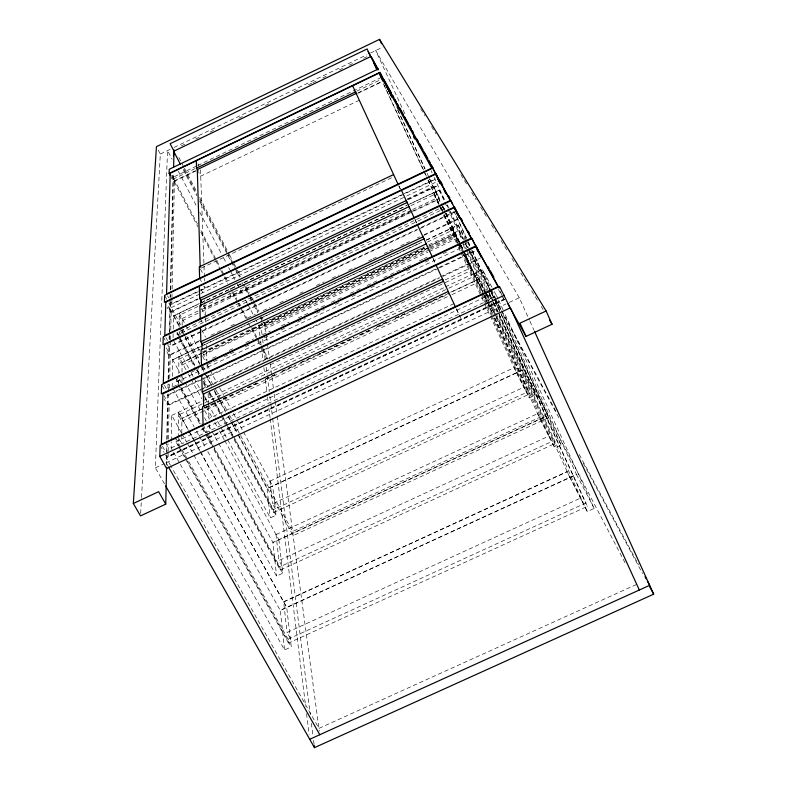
<?xml version="1.0" encoding="UTF-8"?>
<svg xmlns="http://www.w3.org/2000/svg" width="787" height="787" viewBox="0 0 787 787"><rect width="100%" height="100%" fill="white"/><g stroke="black" fill="none" stroke-linecap="round" stroke-linejoin="round"><path stroke-width="0.59" stroke-dasharray="3.94 2.95" d="M486.238 293.266L489.307 299.936L181.787 443.819L181.817 434.306M181.817 433.116L181.856 421.232L178.423 415.054L204.02 403.042M181.974 382.846L181.994 376.894M182.013 372.133L182.033 364.991L178.875 359.226L199.957 349.29M182.131 333.688L182.151 326.615M182.151 325.444L182.171 320.732L179.239 315.302L199.19 305.858M182.181 318.548L201.01 309.635M179.977 447.852L178.187 444.645L178.236 438.644M178.246 437.444L178.452 412.103L193.317 438.93M178.679 384.164L178.728 378.222M178.767 373.481L178.895 356.727L185.958 369.772M179.062 336.866L179.111 330.963M179.141 326.989L179.249 313.137L185.093 324.047M178.275 446.022L175.875 441.743L175.914 438.566L288.062 639.211L288.495 643.058L587.417 506.336L499.224 314.761M199.662 423.77L176.554 381.813L176.593 379.137L182.141 376.53M444.163 208.693L443.179 206.843L177.114 332.606L177.095 334.908L444.163 208.693L445.708 212.047M200.459 451.797L286.704 607.357L291.288 646.894L284.569 649.964L171.133 447.951L171.232 441.92M171.261 440.72L171.714 415.27L181.256 432.565M172.205 387.204L172.314 381.242M172.402 376.471L172.697 359.649L421.852 242.15M173.16 333.777L173.051 339.709L188.87 368.69M173.238 329.025L173.474 315.872L199.219 303.684L173.474 315.981M401.655 194.763L171.822 303.703L171.93 298.804M171.96 297.575L172.028 293.905M172.137 288.996L174.399 181.197L171.271 175.245M168.123 452.476L168.044 456.135L503.778 299.139L499.007 288.711M168.152 451.256L168.31 443.947M168.408 439.077L169.156 404.971L164.08 395.831M169.52 388.08L169.628 383.19M169.736 378.301L170.238 355.094L166.214 347.756M170.553 340.987L170.445 345.818L416.923 229.41M170.572 339.777L170.681 334.947M170.789 330.107L171.182 311.986L167.434 305.081M167.926 465.993L166.126 462.795L166.362 452.978M166.391 451.758L166.657 440.72M166.687 439.49L167.808 392.89M167.926 387.981L168.103 380.623M168.133 379.393L168.998 343.83M169.116 338.922L169.264 332.793M169.294 331.563L170.061 299.68M170.09 298.46L170.267 291.101M170.297 289.872L173.081 174.586M166.657 465.068L166.893 455.102M166.923 453.883L167.149 444.075M167.267 439.176L168.349 392.595M168.379 391.365L168.556 384.017M168.664 379.108L169.471 344.785M169.589 339.886L169.697 334.987M169.726 333.757L170.474 301.883M170.592 296.984L170.641 294.535M170.759 289.626L173.484 173.189M164.483 483.848L155.364 467.822L167.542 150.583L172.068 159.249M140.657 513.429L141.453 498.712M141.522 497.482L160.322 154.055L157.557 148.773M160.322 154.055L171.674 148.605M174.084 147.444L366.85 54.805M370.47 53.063L383.072 47.004M181.423 145.851L184.738 144.257M195.776 138.945L199.091 137.361M210.139 132.049L213.444 130.455M238.855 118.257L244.373 115.6M265.357 105.517L270.876 102.861M294.072 91.725L299.591 89.069M308.425 84.819L311.741 83.225M312.842 82.704L316.158 81.11M322.788 77.923L326.093 76.329M339.345 69.964L342.66 68.371M349.29 65.183L352.606 63.599M363.643 58.287L366.958 56.694M196.573 166.027L173.022 177.311L197.527 224.069M197.675 165.496L382.423 76.939M195.107 168.615L172.973 179.229L198.009 226.961M356.698 91.174L383.259 78.444M195.461 170.789L173.288 181.413L171.202 177.439M358.419 92.699L381.705 81.543M174.399 181.197L196.111 170.799M357.573 93.437L382.925 81.287M359.364 100.234L200.724 176.199L198.629 172.146M201.324 268.101L394.454 176.377M403.849 193.72L435.309 178.806M169.933 305.11L199.918 290.905M201.01 290.383L437.592 178.246M199.741 294.092L169.854 308.248L179.79 326.566M200.852 293.571L405.62 196.534M406.731 196.012L439.933 180.272M407.036 199.101L433.667 186.48L439.244 198.422L230.709 297.083M197.517 298.981L169.766 312.134L167.08 307.205M407.361 199.583L438.448 184.856M171.182 311.986L198.147 299.217M408.502 199.573L439.313 184.984M200.331 303.152L406.643 205.476M434.129 177.311L444.891 200.655L439.166 190.07L407.755 204.945L439.215 190.159M200.331 303.261L406.682 205.564M410.903 205.633L434.188 194.615M203.076 306.458L409.919 208.565M202.121 309.222L411.542 210.129M412.604 209.509L435.87 198.501M411.129 211.044L205.063 308.534L203.41 305.435M182.171 320.732L200.99 311.829M202.102 311.298L412.447 211.792M413.549 211.27L436.805 200.272L438.959 204.364M421.33 227.335L454.158 211.831M201.069 331.947L168.92 347.126L166.077 341.952M202.17 331.425L456.027 211.546M199.809 340.535L168.723 355.203L166.421 351.012M210.906 335.292L220.901 330.579M230.886 325.867L236.444 323.25M247.541 318.007L255.313 314.338M263.084 310.668L269.744 307.53M279.739 302.818L286.399 299.67M299.719 293.384L303.044 291.81M316.374 285.524L324.146 281.864M331.907 278.195L338.577 275.047M348.562 270.334L355.222 267.196M368.542 260.91L371.877 259.336M372.989 258.815L376.314 257.241M384.086 253.571L388.532 251.476M389.644 250.955L392.969 249.381M400.74 245.711L405.177 243.616M406.289 243.094L409.624 241.52M417.395 237.851L419.609 236.808M424.055 234.713L457.355 218.993M170.238 355.094L199.603 341.243M423.78 235.451L458.211 219.209M426.298 240.055L458.162 225.023L466.721 240.783M172.697 359.777L421.901 242.248M426.338 240.153L458.211 225.121M427.361 242.062L452.869 230.03L458.91 242.229M259.966 335.98L258.618 325.011L424.262 246.931M428.708 244.836L458.723 230.68L463.386 239.337M202.131 352.015L427.203 245.928M201.984 353.078L182.043 362.6L201.984 353.196M203.085 352.556L427.99 246.557M429.102 246.036L454.64 234.123L429.151 246.134M203.095 352.674L428.039 246.656M428.295 247.846L264.924 324.834L262.661 320.486M429.407 247.325L453.863 235.805M428.236 248.013L206.637 352.448L205.476 350.294M182.033 364.991L202.052 355.557M203.164 355.035L428.964 248.633M430.076 248.112L455.653 236.051M429.377 249.774L265.229 327.117L262.966 322.768M430.489 249.253L454.886 237.763L444.075 214.398M261.973 334.209L261.51 330.55L428.049 252.096M429.161 251.574L461.359 236.405L463.11 239.651M212.49 358.292L216.946 356.196M229.174 350.431L234.733 347.815M245.849 342.581L253.63 338.922M262.533 334.731L270.315 331.061M281.431 325.828L289.213 322.158M298.116 317.978L308.12 313.265M314.79 310.117L324.795 305.405M331.465 302.267L343.703 296.502M350.372 293.364L360.377 288.652M367.047 285.514L379.285 279.749M383.731 277.654L389.29 275.037M390.401 274.515L405.964 267.187M407.076 266.665L412.644 264.048M419.314 260.9L422.649 259.336M423.76 258.805L429.318 256.188M191.025 372.349L198.796 368.69M207.611 364.538L217.684 359.797M224.275 356.688L234.339 351.956M245.387 346.752L250.994 344.116M264.275 337.869L269.872 335.232M280.939 330.019L286.537 327.392M297.604 322.178L305.415 318.499M316.492 313.285L324.274 309.625M335.38 304.392L340.948 301.775M352.045 296.551L357.613 293.935M370.933 287.658L376.491 285.042M389.821 278.775L393.156 277.201M406.476 270.925L412.044 268.308M425.354 262.041L428.708 260.467M443.12 253.68L447.567 251.584M176.554 381.813L464.261 246.42L463.11 244.265L465.176 248.731M173.288 386.702L176.524 385.177M435.319 269.144L169.392 394.189L168.28 392.182M438.625 267.59L475.427 250.286M438.526 268.328L167.739 395.645L165.516 391.641M439.638 267.806L477.365 250.069M200.803 389.398L167.513 405.03L164.129 398.95M201.915 388.876L439.333 277.329M440.445 276.808L480.385 258.047M169.156 404.971L439.421 277.998M442.747 276.444L480.149 258.874M445.157 279.887L470.665 267.905L462.972 251.25M270.266 364.735L444.134 283.113M445.245 282.592L471.826 270.108L464.104 253.394M171.704 415.418L201.806 401.144M202.918 400.77L444.321 287.481M445.383 286.842L482.382 269.626M205.132 402.521L447.734 288.711M448.846 288.19L476.666 275.135L484.762 291.318M202.967 408.364L181.866 418.409L202.967 408.512M204.079 407.843L209.627 405.246M210.739 404.725L217.399 401.596M222.957 398.989L228.505 396.392M229.617 395.871L235.175 393.264M239.612 391.178L242.947 389.624M247.384 387.538L259.602 381.803M265.16 379.206L276.267 373.992M281.815 371.395L292.921 366.181M300.693 362.541L311.8 357.328M317.358 354.721L320.683 353.166M321.794 352.645L329.566 348.995M334.013 346.91L339.571 344.312M340.673 343.791L354.002 337.534M359.561 334.937L370.657 329.723M377.327 326.605L387.322 321.913M395.094 318.273L405.089 313.58M411.758 310.452L423.967 304.726M428.413 302.641L431.748 301.077M432.85 300.565L442.855 295.873M450.626 292.223L478.447 279.326L450.685 292.351M204.079 407.991L209.637 405.394M210.749 404.872L228.515 396.53M229.627 396.009L242.957 389.762M247.403 387.676L259.621 381.951M265.17 379.344L277.398 373.609M281.835 371.533L296.276 364.755M300.723 362.669L320.712 353.294M321.824 352.773L339.6 344.44M340.712 343.919L354.042 337.672M359.59 335.065L371.808 329.34M376.255 327.254L390.696 320.476M395.143 318.401L431.797 301.205M432.909 300.683L449.574 292.872M204.876 408.315L449.318 293.699M181.856 421.232L450.764 295.164M451.876 294.643L479.657 281.618M453.991 303.625L208.988 418.389L204.335 409.899M175.875 441.743L489.986 294.712L493.065 301.391M171.133 447.951L178.187 444.645M498.082 299.021L496.548 295.686L489.298 299.07L486.533 293.836M505.244 299.001L166.844 457.237L164.611 453.292M504.861 299.453L166.244 457.788L170.464 465.274M155.364 467.822L163.971 463.799M166.126 462.795L505.962 303.949M509.297 302.395L519.272 297.742L529.415 320.122M269.99 481.113L514.167 367.677M522.224 370.215L267.118 488.658L237.851 434.572M275.302 508.815L272.538 503.729L524.083 387.125L526.533 392.418M273.719 512.534L273.394 509.691L528.48 391.513L529.73 393.953L273.719 512.534L225.702 424.262M221.078 427.725L270.285 517.885L276.04 515.219L272.656 485.943M516.498 372.733L529.346 397.937L535.239 395.212L498.791 316.089M276.021 534.55L537.619 413.647M281.903 565.883L278.952 560.511L549.021 435.998L551.608 441.615M280.231 570.083L279.867 566.817L553.704 440.651L555.14 443.465L280.231 570.083L212.106 446.367M207.788 451.6L276.581 576.104L282.759 573.251L278.873 539.636M540.079 418.989L554.855 447.98L561.18 445.068L495.19 301.559M283.635 601.966L567.24 471.728M290.275 638.198L287.088 632.473L580.668 498.063L583.442 504.064M288.062 639.211L585.715 503.021L587.417 506.336M569.857 477.414L587.269 511.58L594.165 508.432L504.211 312.39M636.437 584.495L318.922 728.388L171.074 466.347M420.691 108.734L425.157 116.063M431.532 126.52L435.998 133.839M460.867 174.645L466.602 184.06M471.708 192.431L476.174 199.75M480.641 207.079L487.015 217.537M491.482 224.866L495.938 232.185M501.044 240.556L507.418 251.023M511.884 258.343L518.259 268.81M520.807 272.991L528.461 285.543M531.648 290.777L538.033 301.234M541.22 306.468L543.128 309.606M439.244 198.422L433.667 186.48M519.272 297.742L375.714 50.545L405.944 116.151M160.155 445.393L164.06 452.299M162.476 446.259L165.26 451.197M178.836 438.536L181.787 443.819M180.577 448.924L186.568 459.628M187.158 460.7L291.288 646.894M178.875 447.095L288.495 643.058M181.846 433.489L186.627 442.215M187.217 443.13L280.3 610.486L576.527 474.541L502.785 314.043M164.394 385.177L167.729 391.188M193.917 440.002L199.859 450.725M178.452 412.25L187.965 429.417M188.565 430.489L199.868 450.882M200.459 451.954L286.724 607.534M162.181 385.63L164.965 390.637M498.437 289.478L503.778 299.139M172.806 388.276L194.153 426.918M196.524 431.207L198.895 435.506M199.485 436.578L205.417 447.311M179.269 379.118L181.974 384.046M203.085 424.754L206.912 431.709M207.453 432.702L209.637 436.677L209.558 434.237M176.593 379.137L178.954 383.426M181.305 387.716L201.374 424.183M201.964 425.255L206.096 432.761M206.686 433.834L212.588 444.557M213.179 445.629L279.867 566.817M180.449 387.391L200.557 423.918M202.928 428.217L207.06 435.732M207.65 436.805L213.572 447.547M214.162 448.629L282.759 573.251M202.033 428.069L204.994 433.45M205.584 434.532L211.516 445.285M188.309 373.943L190.661 378.38M191.251 379.324L201.836 398.822M206.538 407.302L212.421 418.192M214.772 422.363L217.133 426.8M219.475 430.971L224.187 439.717M224.767 440.651L278.883 539.793M165.909 337.534L167.611 340.643M163.243 336.767L165.516 340.909M172.697 359.649L179.77 372.684M182.131 376.855L184.492 381.154M185.083 382.226L201.59 412.457M204.541 417.7L206.312 421.055M208.663 425.226L218.107 442.56M218.688 443.494L272.951 542.538L546.217 416.313L498.574 312.823M204.472 396.136L207.886 402.393M191.211 372.979L193.553 377.278M194.143 378.35L200.587 390.155M204.679 397.671L207.611 403.033M208.201 404.105L215.225 416.992M217.566 421.281L220.498 426.652M447.213 204.886L449.505 209.096M467.291 241.825L470.124 247.049M492.013 287.344L482.323 269.508L491.088 288.554M494.275 291.515L496.548 295.686M173.474 315.872L179.328 326.772M179.908 327.854L182.84 333.245M185.181 337.456L199.809 364.548M200.4 365.512L203.912 372.103M204.492 373.058L211.516 386.132M214.438 391.405L225.564 412.034M227.896 416.225L230.247 420.661M230.827 421.616L237.271 433.617M179.102 331.661L180.607 334.445M203.42 378.616L207.857 386.781M177.114 332.606L178.875 335.842M179.466 336.925L195.314 366.083M197.665 370.402L199.426 373.638M203.538 381.193L207.06 387.676M209.401 391.995L213.513 399.55M214.103 400.632L221.737 414.67M222.318 415.752L232.893 435.191M233.473 436.264L273.394 509.691M180.233 339.02L194.832 365.876M197.173 370.175L199.505 374.474M203.597 381.99L206.519 387.361M209.44 392.743L214.113 401.331M214.694 402.403L221.127 414.228M223.459 418.527L226.971 424.97M227.551 426.042L233.975 437.867M234.565 438.939L276.04 515.219M178.265 337.062L198.757 374.74M203.44 383.348L206.371 388.739M208.712 393.038L212.224 399.501M214.566 403.81L225.112 423.18M185.673 325.021L188.595 330.53M190.926 334.741L199.691 351.051M202.603 356.334L204.945 360.771M207.276 364.981L209.617 369.418M210.188 370.382L216.622 382.374M219.534 387.657L223.626 395.34M224.206 396.304L231.221 409.388M233.542 413.578L236.474 419.107M237.044 420.061L242.898 430.991M243.468 431.945L272.666 486.081M167.601 295.892L168.654 297.84M170.769 301.746L171.822 303.703M165.172 296.325L166.755 299.257M168.871 303.162L182.2 327.756M182.781 328.828L184.532 332.065M186.873 336.374L199.721 360.092M203.223 366.565L205.555 370.874M207.896 375.192L213.149 384.892M215.49 389.201L220.744 398.901M221.324 399.983L227.168 410.765M229.499 415.074L233.591 422.619M234.172 423.701L240.015 434.483M240.596 435.555L292.577 531.51L547.122 413.913L500.001 311.445M201.472 365.188L204.748 371.238M182.122 330.884L184.463 335.193M185.043 336.265L199.652 363.21M201.984 367.519L205.496 373.982M206.076 375.065L211.919 385.837M214.261 390.145L219.514 399.845M220.094 400.917L225.938 411.699M228.279 416.008L293.128 535.613L548.972 417.464L501.368 313.905M463.966 240.419L468.039 247.984M470.37 252.312L490.163 289.065M490.744 290.147L494.816 297.722M495.397 298.804L501.221 309.616M501.801 310.698L555.937 411.247M579.222 454.502L638.601 564.781M202.662 352.999L206.932 360.908L206.292 342.925M465.432 243.97L467.753 248.289M468.334 249.371L489.829 289.37M490.409 290.452L494.482 298.017M495.062 299.09L500.866 309.901M501.447 310.983L558.967 417.986M583.374 463.386L642.635 573.634M200.223 318.705L203.007 323.91M201.59 329.723L205.555 337.102M201.423 308.543L204.777 314.839M488.629 292.154L489.986 294.712M200.921 289.203L203.567 294.161M199.603 278.254L201.688 282.179M203.774 286.104L204.817 288.062L204.728 285.632M438.998 203.744L433.263 192.874L441.537 210.719M460.169 243.872L451.807 228.023L540.138 419.117M460.729 244.914L463.494 250.168M485.982 292.784L475.407 272.745L484.133 291.662M200.419 269.016L203.351 274.545M439.5 205.397L442.205 210.523M459.451 243.252L462.697 249.42M485.333 292.39L489.307 299.936M457.798 243.321L443.937 214.654M458.368 244.403L461.212 249.843M463.484 254.181L482.834 291.141M485.107 295.489L487.96 300.919M488.52 302.001L494.787 313.964M495.348 315.046L625.665 563.925M172.353 175.167L173.386 177.134M200.951 230.591L219.76 266.478M222.042 270.826L228.309 282.789M232.873 291.495L236.857 299.099M239.14 303.448L240.281 305.622M242.563 309.98L247.118 318.676M251.683 327.372L256.808 337.161M257.379 338.253L260.802 344.775M261.373 345.857L268.21 358.911M200.852 232.381L215.077 259.503M215.648 260.595L220.193 269.272M220.763 270.354L223.606 275.784M224.177 276.867L227.591 283.379M229.863 287.717L231.575 290.964M232.145 292.056L237.261 301.815M237.831 302.906L246.37 319.178M248.643 323.516L250.915 327.854M251.486 328.936L257.182 339.787M257.743 340.869L260.025 345.208M262.297 349.546L267.423 359.315M178.295 171.173L196.957 206.922M199.79 212.342L221.285 253.503M223.547 257.841L226.371 263.261M228.633 267.59L229.765 269.754M230.335 270.836L234.86 279.503M237.123 283.841L243.34 295.755M245.603 300.093L247.305 303.339M247.866 304.421L253.522 315.262M255.785 319.591L256.916 321.755M258.618 325.011L261.51 330.55M535.239 395.212L522.165 370.097L267.108 488.52L270.285 517.885M561.18 445.068L546.148 416.185L272.932 542.381L276.581 576.104M594.165 508.432L576.448 474.394L280.28 610.309L284.569 649.964M178.816 157.37L183.892 167.129M184.453 168.211L196.868 192.067M199.691 197.498L229.027 253.886M229.588 254.968L233.542 262.563M234.103 263.645L236.926 269.065M237.487 270.148L240.871 276.66M245.957 286.419L249.341 292.921M251.594 297.26L254.417 302.68M254.978 303.772L258.933 311.357M261.746 316.777L262.878 318.951M183.892 169.156L196.927 194.202M199.76 199.642L226.961 251.899M227.522 252.981L232.057 261.697M232.627 262.779L234.89 267.137M235.461 268.229L239.986 276.935M243.96 284.56L249.056 294.358M249.627 295.44L252.46 300.89M253.02 301.972L258.687 312.862M260.959 317.22L262.091 319.394M183.263 169.707L196.829 195.756M199.652 201.187L227.354 254.378M227.915 255.47L235.264 269.577M235.834 270.669L239.228 277.181M242.052 282.602L249.4 296.719M249.961 297.801L251.663 301.057M253.926 305.405L257.88 313M260.143 317.348L262.405 321.686M197.871 163.735L198.904 165.723M514.108 367.568L524.083 387.125M537.551 413.519L549.021 435.998M580.668 498.063L567.161 471.58L283.615 601.78L287.088 632.473M415.093 219.75L416.618 222.977M398.95 186.135L400.376 189.175M433.116 258.687L435.083 262.868M456.263 308.72L461.133 319.079M414.916 219.229L416.795 223.292M433.037 258.382L435.044 262.701M456.519 309.104L460.12 316.866M439.166 190.07L444.34 201.275M444.803 202.298L447.41 207.945M447.882 208.968L462.274 240.173M462.736 241.196L466.376 249.066M466.839 250.079L485.333 290.187M487.33 294.535L489.947 300.191M490.399 301.205L495.574 312.419M496.036 313.423L587.269 511.58M467.34 253.099L485.756 293.364M486.336 294.289L488.845 300.063M490.96 304.303L496.056 315.676M496.607 316.551L555.14 443.465M484.644 292.774L569.936 477.571M464.005 251.279L487.104 301.283M487.615 302.395L492.751 313.511M494.807 317.958L554.855 447.98M446.219 213.159L464.261 252.224M464.783 253.335L487.979 303.556L464.753 253.571M492.613 313.6L488.491 304.677L494.049 316.984M494.679 318.066L529.73 393.953M443.179 206.843L444.202 209.067M446.259 213.523L464.241 252.46M494.561 318.096L528.48 391.513M397.681 109.649L424.97 168.703M427.026 173.16L429.092 177.626M429.604 178.738L441.96 205.476M442.471 206.597L445.048 212.165M445.56 213.277L459.982 244.482M460.493 245.593L463.582 252.283M397.819 110.249L425.01 169.087M429.623 179.082L440.907 203.508M441.428 204.62L443.475 209.057M445.531 213.503L458.87 242.366M459.382 243.478L462.461 250.138M457.778 243.173L441.123 207.768L442.481 210.7M458.29 244.285L461.379 250.964M461.89 252.086L480.946 293.276M481.457 294.387L490.734 314.436M491.245 315.548L529.346 397.937M384.204 85.222L427.616 178.797M428.128 179.908L438.9 203.449M440.995 207.719L443.563 213.287M383.299 83.56L423.376 170.218M423.898 171.33L425.954 175.767M428.01 180.213L438.802 203.538M440.858 207.984L441.881 210.208M443.543 215.077L456.43 242.927M458.437 247.275L516.557 372.841M398.773 185.594L400.268 188.831M491.531 289.547L500.807 309.714M456.312 215.904L467.576 240.409M468.088 241.52L471.669 249.312M472.19 250.423L500.857 312.783M453.912 211.201L466.209 237.94M468.255 242.386L470.301 246.843M472.348 251.299L489.76 289.173M490.271 290.285L493.862 298.076M494.374 299.198L499.489 310.334M471.659 250.384L490.586 291.544M491.098 292.656L494.679 300.447M458.162 225.023L464.861 239.573M465.324 240.586L468.442 247.354M468.954 248.466L487.891 289.596M488.343 290.6L498.122 311.829M493.577 302.503L498.702 313.649M489.14 293.266L492.731 301.077M493.252 302.188L585.715 503.021M450.528 211.319L463.366 239.189M465.422 243.645L468.501 250.335M469.013 251.446L492.111 301.598M492.623 302.71L496.735 311.632M431.06 170.631L432.083 172.865M446.937 205.112L447.97 207.335M450.016 211.782L461.359 236.405M498.594 300.142L503.7 311.278M529.926 321.234L533.979 330.186M264.57 322.208L265.878 331.937M266.527 336.806L267.344 342.886M267.501 344.106L269.459 358.715M270.108 363.574L273.532 389.132M274.181 394.002L274.988 400.081M275.155 401.301L276.945 414.69M277.113 415.91L319.286 731.084M262.592 339.089L263.212 343.968M263.832 348.848L265.229 359.816M266.154 367.135L267.088 374.455M267.236 375.674L269.252 391.533M269.872 396.412L270.649 402.511M270.797 403.731L272.499 417.14M272.656 418.359L310.285 714.724M311.367 723.263L312.921 735.452M313.531 740.331L314.003 743.99M260.566 340.85L261.176 345.719M261.323 346.939L263.124 361.567M263.881 367.657L264.776 374.966M265.376 379.846L266.882 392.024M267.482 396.904L268.239 402.993M268.839 407.863L270.039 417.612M270.187 418.832L305.651 706.392M306.556 713.701L309.114 734.419M269.971 480.985L272.538 503.729M276.011 534.403L278.952 560.511M200.488 169.785L203.99 265.504M204.01 266.144L204.413 277.103M204.453 278.323L204.561 281.136M204.748 299.817L204.886 303.477M204.925 304.697L205.368 316.905M205.407 318.125L205.673 325.503M205.712 326.674L205.8 329.123M207.06 364.45L207.276 370.362M208.112 393.923L208.516 405.039M208.535 405.738L209.037 419.638M209.204 424.488L209.509 433.027M229.804 293.61A6.532 0.797 64.5 0 1 228.781 294.672"/><path stroke-width="1.18" d="M173.534 156.19L173.652 151.291L371.011 56.428M507.989 303.959L526.001 336.393L552.061 324.254L546.119 310.993L379.56 39.35L156.446 146.657L133.328 503.483L140.519 515.879L165.742 504.133L166.608 467.36M173.622 167.06L174.025 149.894M159.791 456.43L160.155 445.393L499.519 286.488L510.192 307.914L166.578 468.432L159.791 456.43L504.398 295.233M170.169 175.462L169.126 173.474L169.264 169.264L378.291 68.981M169.126 173.474L380.131 72.276L383.918 80.481M379.127 73.073L170.228 173.258L166.549 293.945L431.709 168.113L379.127 73.073L382.452 80.254M198.108 171.133L196.534 168.103L355.458 91.931L356.442 94.007M356.177 93.446L197.301 169.579L200.183 267.403M393.598 174.566L199.288 266.872L199.603 278.254M201.285 301.46L199.672 298.43L406.21 200.587L407.194 202.682M407.105 202.495L200.655 300.27L200.823 306.3M409.014 206.637L199.868 305.641L200.223 318.705M202.574 344.922L200.842 341.696L423.003 236.877L424.429 239.907M423.957 238.904L201.895 343.653L202.062 349.625M426.239 243.872L201.069 350.038L201.472 365.188M475.86 246.616L162.948 393.805L161.365 444.291L498.053 286.625L475.86 246.616L477.817 250.886M203.902 395.094L202.2 391.965L442.54 279.09L443.553 281.254L203.341 394.061L203.695 406.564M448.275 291.485L202.593 406.712L203.085 424.754M133.328 503.483L158.63 491.678L165.742 504.133M546.119 310.993L519.971 323.182L526.001 336.393M309.714 739.288L649.659 585.331L647.337 581.003M165.693 485.992L314.466 747.65L653.672 594.175L534.491 331.307M549.503 320.073L552.061 324.254M168.536 467.055L319.768 734.733M371.208 56.782L378.35 69.62M384.312 80.323L391.454 93.161M392.644 95.306L393.834 97.45M395.025 99.585L396.215 101.73M397.405 103.864L398.606 106.009M399.796 108.144L403.367 114.568M404.557 116.712L408.128 123.126M409.319 125.271L411.109 128.478M412.299 130.622L413.49 132.757M417.061 139.181L418.251 141.326M419.451 143.46L423.022 149.884M424.213 152.019L427.784 158.443M428.974 160.587L430.164 162.722M431.355 164.867L433.145 168.074M440.287 180.921L442.678 185.201M448.629 195.904L449.82 198.039M461.133 218.373L462.333 220.517M468.285 231.211L469.475 233.355M487.94 266.527L489.13 268.672M490.321 270.807L493.892 277.231M378.016 69.856L368.06 51.558M452.604 204.197L381.105 75.08M453.794 206.351L499.145 288.022M438.103 179.17L440.671 183.804L435.929 173.504L164.404 302.267L164.64 295.351L432.899 168.054L439.943 183.43M456.027 211.546L459.578 217.95L454.542 206.981L162.978 344.726L163.243 336.767L451.049 200.695L457.306 214.29M477.365 250.069L480.906 256.454M397.032 106.865L398.202 108.999M413.48 136.722L414.66 138.846M645.006 576.674L646.166 578.838M649.6 586.61L653.672 594.175M173.996 151.183L170.11 143.706L367.135 48.971L370.697 56.674M173.652 151.252L180.43 164.276M383.781 79.556L392.015 97.391M387.037 86.934L391.149 95.807M371.523 57.549L377.189 69.777M373.53 62.458L376.609 69.118M401.478 190.365L414.08 217.596M417.533 225.062L432.132 256.592M436.155 265.298L455.289 306.655M352.625 85.783L397.996 184.109M440.445 181.384L442.491 185.84M443.514 188.073L446.081 193.641M443.671 188.929L445.717 193.386M481.496 257.526L476.125 245.79L161.315 393.874L161.63 384.627L472.052 238.481L474.954 244.796M379.56 39.35L381.567 43.728M510.743 308.504L639.319 590.014M314.151 745.21L314.466 747.65M196.327 160.745L196.534 168.103M199.337 286.222L199.672 298.43M200.459 327.618L200.842 341.696M201.757 375.547L202.2 391.965M164.493 344.608L163.283 383.171L471.197 238.205L454.276 207.709L164.493 344.608M165.821 302.11L164.778 335.459L450.272 200.478L435.673 174.153L165.821 302.11"/></g></svg>
